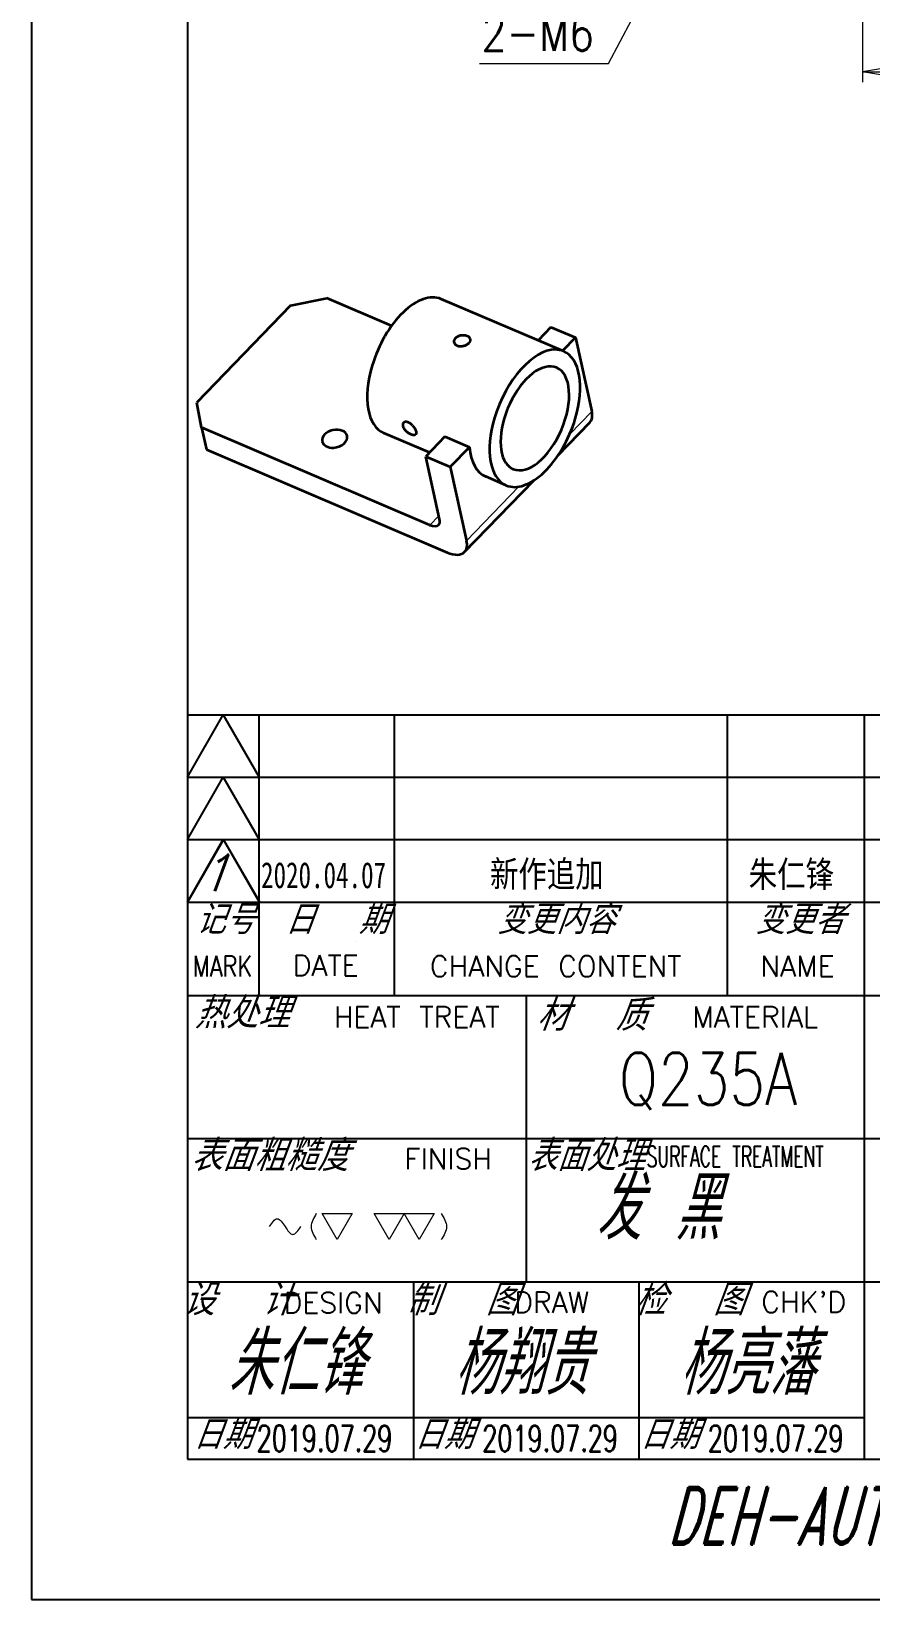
# Model space of a CAD drawing. Header units: millimetres. Extents: x 50851 to 121906, y -34238 to -12059.
# Drawn here: x 119269.3 to 119349.9, y -27371.8 to -27221.1 of the extents above; entities that cross this region are included whole.
import ezdxf
from ezdxf.enums import TextEntityAlignment as Align

# ---------------------------------------------------------------- set-up
doc = ezdxf.new("R2010")
doc.units = ezdxf.units.MM
doc.header["$PDMODE"] = 35
for name, color, linetype, lineweight in [('DIM', 3, 'Continuous', 20), ('DRAWING', 7, 'Continuous', 35), ('图框', 7, 'Continuous', 15), ('标注线', 3, 'Continuous', 25), ('细实线', 3, 'Continuous', 18)]:
    doc.layers.add(name, color=color, linetype=linetype, lineweight=lineweight)
doc.layers.add('图\\M+19E79\\M+195B6\\M+18E9A', color=7, linetype='Continuous')
doc.styles.add('DIM', font='romans.shx', dxfattribs={"width": 0.8, "bigfont": 'bigfont.shx'})
doc.styles.add('GB', font='gbeitc.shx', dxfattribs={"bigfont": 'gbcbig.shx'})
doc.styles.get("Standard").update_dxf_attribs({"font": 'txt.shx', "width": 0.8, "oblique": 20, "bigfont": 'bigfont.shx'})
doc.styles.add('国标', font='simfang.ttf', dxfattribs={"width": 0.8})
doc.styles.add('标题\\M+18E9A', font='romand.shx', dxfattribs={"oblique": 10, "bigfont": 'bigfont.shx'})
doc.styles.add('标题栏字体', font='romans.shx', dxfattribs={"oblique": 10, "bigfont": 'bigfont.shx'})
doc.dimstyles.new('DEH 1-1$0', dxfattribs={"dimtxt": 3.5, "dimasz": 2.5, "dimexe": 1, "dimexo": 0, "dimgap": 1.2, "dimtad": 3, "dimzin": 9, "dimdsep": 46, "dimtxsty": 'DIM', "dimblk": 'OPEN', "dimcen": 0, "dimclrd": 256, "dimclre": 256, "dimclrt": 2, "dimazin": 2, "dimtfac": 0.5, "dimtmove": 0, "dimatfit": 3, "dimldrblk": 'OPEN', "dimfxl": 0, "dimtolj": 2, "dimlwd": 13, "dimlwe": 13, "dimarcsym": 0})
doc.dimstyles.new('DEH 1-1$3', dxfattribs={"dimtxt": 3.5, "dimasz": 2.5, "dimexe": 1, "dimexo": 0, "dimgap": 1.2, "dimtad": 3, "dimtoh": 1, "dimdsep": 46, "dimtxsty": 'DIM', "dimblk": 'OPEN', "dimcen": 0, "dimclrd": 3, "dimclre": 3, "dimclrt": 2, "dimazin": 2, "dimtfac": 0.5, "dimtofl": 0, "dimtmove": 0, "dimatfit": 3, "dimldrblk": 'OPEN', "dimfxl": 0, "dimtolj": 2, "dimlwd": 13, "dimlwe": 13, "dimarcsym": 0})

# ---------------------------------------------------------------- blocks, each defined once
blk = doc.blocks.new('DEH A4')
at = {"layer": 'Defpoints', "linetype": 'Continuous'}
for p, q in [((0, 297), (0, 0)), ((0, 0), (210, 0))]:
    blk.add_line(p, q, dxfattribs=at)
at = {"layer": '图\\M+19E79\\M+195B6\\M+18E9A', "linetype": 'Continuous'}
for p, q in [((15, 283.5), (15, 13.5)), ((15, 13.5), (195, 13.5))]:
    blk.add_line(p, q, dxfattribs=at)
at = {"layer": '图\\M+19E79\\M+195B6\\M+18E9A', "color": 9, "linetype": 'Continuous'}
for p, q in [((15, 97), (15, 13.5)), ((80, 13.5), (80, 85)), ((31.18, 63.21), (31.18, 63.21)), ((31.18, 63.21), (31.18, 63.21)), ((31.18, 63.21), (31.18, 63.21))]:
    blk.add_line(p, q, dxfattribs=at)
at = {"layer": '图\\M+19E79\\M+195B6\\M+18E9A', "color": 9}
for p, q in [((15, 85), (195, 85)), ((15, 79), (18.43, 85)), ((18.43, 85), (21.86, 79)), ((21.86, 58), (21.86, 85)), ((34.86, 58), (34.86, 85)), ((66.86, 58), (66.86, 85)), ((15, 79), (195, 79)), ((15, 73), (18.43, 79)), ((18.43, 79), (21.86, 73)), ((15, 73), (195, 73)), ((15, 67), (18.43, 73)), ((18.43, 73), (21.86, 67)), ((15, 67), (195, 67)), ((15, 67), (195, 67)), ((195, 58), (15, 58)), ((47.5, 58), (47.5, 44.25)), ((104.5, 44.25), (15, 44.25)), ((47.5, 44.25), (47.5, 30.5)), ((104.5, 30.5), (15, 30.5)), ((36.68, 30.5), (36.68, 13.5)), ((58.34, 30.5), (58.34, 13.5)), ((15, 17.5), (80, 17.5))]:
    blk.add_line(p, q, dxfattribs=at)
at = {"layer": '图\\M+19E79\\M+195B6\\M+18E9A', "color": 7}
blk.add_line((195, 58), (15, 58), dxfattribs=at)
at = {"layer": '图\\M+19E79\\M+195B6\\M+18E9A', "color": 9, "style": 'GB'}
for s, height, width, p in [('记号', 2.8, 1.4, (15.72, 63.93)), ('日  期', 2.8, 1.4, (24.28, 63.93)), ('变更内容', 2.8, 1.4, (44.68, 63.93)), ('变更者', 2.8, 1.4, (69.48, 63.93)), ('热处理', 3, 1.4, (15.61, 54.87)), ('材  质', 3, 1.4, (48.44, 54.64)), ('表面粗糙度', 3, 1.4, (15.24, 41.16)), ('表面处理', 3, 1.3, (47.62, 41.16))]:
    blk.add_text(s, height=height, dxfattribs=dict(at, width=width)).set_placement(p)
at = {"layer": '图\\M+19E79\\M+195B6\\M+18E9A', "color": 9, "width": 0.8}
blk.add_text('MARK', height=2, dxfattribs=at).set_placement((18.35, 59.84), align=Align.CENTER)
at = {"layer": '图\\M+19E79\\M+195B6\\M+18E9A', "color": 9}
for s, p in [('DATE', (28.26, 59.92)), ('CHANGE CONTENT', (50.34, 59.84)), ('HEAT TREAT', (37, 54.96)), ('MATERIAL', (69.5, 54.96)), ('FINISH', (40.02, 41.34))]:
    blk.add_text(s, height=2, dxfattribs=at).set_placement(p, align=Align.CENTER)
blk.add_text('NAME', height=2, dxfattribs=at).set_placement((73.56, 60.84), align=Align.MIDDLE)
at = {"layer": '图\\M+19E79\\M+195B6\\M+18E9A', "color": 9, "width": 0.6}
blk.add_text('SURFACE TREATMENT', height=2, dxfattribs=at).set_placement((59.08, 41.56))
at = {"layer": '图\\M+19E79\\M+195B6\\M+18E9A', "color": 9, "style": 'GB', "width": 1.4}
for s, height, p in [('设  计', 3, (19.8, 27.31)), ('制  图', 3, (41.29, 27.31)), ('检  图', 3, (63.12, 27.31)), ('日期', 2.8, (18.29, 14.46)), ('日期', 2.8, (39.52, 14.46)), ('日期', 2.8, (61.18, 14.46))]:
    blk.add_text(s, height=height, dxfattribs=at).set_placement(p, align=Align.CENTER)
at = {"layer": '图\\M+19E79\\M+195B6\\M+18E9A', "color": 9}
for s, p in [(' DESIGN', (22.43, 27.51)), (' DRAW', (44.57, 27.56)), ("CHK'D", (70.09, 27.59))]:
    blk.add_text(s, height=2, dxfattribs=at).set_placement(p)
at = {"layer": '图\\M+19E79\\M+195B6\\M+18E9A', "color": 7, "style": '标题\\M+18E9A', "oblique": 15, "width": 0.6}
blk.add_text('DEH-AUTO', height=5.5, dxfattribs=at).set_placement((72.95, 8.05), align=Align.MIDDLE)
blk = doc.blocks.new('A$C0C2A5697')
at = {"layer": 'DIM'}
for p, q in [((-19.58, -7.17), (-16.69, -7.17)), ((-18.14, -9.67), (-19.58, -7.17)), ((-16.69, -7.17), (-18.14, -9.67)), ((-14.58, -7.17), (-11.69, -7.17)), ((-13.14, -9.67), (-14.58, -7.17)), ((-11.69, -7.17), (-13.14, -9.67)), ((-10.25, -9.67), (-11.69, -7.17)), ((-11.69, -7.17), (-8.81, -7.17)), ((-8.81, -7.17), (-10.25, -9.67))]:
    blk.add_line(p, q, dxfattribs=at)
for points in [[(-20.14, -7.17), (-20.64, -8.42), (-20.14, -9.67)], [(-8.14, -7.17), (-7.64, -8.42), (-8.14, -9.67)], [(-24.64, -8.42), (-23.89, -7.67), (-23.14, -8.42), (-22.39, -9.17), (-21.64, -8.42)]]:
    blk.add_spline(points, degree=3, dxfattribs=at)
blk = doc.blocks.new('FINISH-012')
blk.add_blockref('A$C0C2A5697', (0, 0))
blk = doc.blocks.new('_Open')
at = {"color": 0, "linetype": 'ByBlock', "lineweight": -2}
for p, q in [((-1, 0.167), (0, 0)), ((-1, -0.167), (0, 0)), ((0, 0), (-1, 0))]:
    blk.add_line(p, q, dxfattribs=at)
blk = doc.blocks.new('*D36')
at = {"layer": 'Defpoints', "color": 0, "transparency": 16777216}
for p in [(119349.12, -27210.35), (119379.12, -27210.35), (119349.12, -27225)]:
    blk.add_point(p, dxfattribs=at)
at = {"layer": 'DIM', "lineweight": 13, "transparency": 16777216}
for p, q in [((119349.12, -27210.35), (119349.12, -27226)), ((119379.12, -27210.35), (119379.12, -27226)), ((119376.62, -27225), (119351.62, -27225))]:
    blk.add_line(p, q, dxfattribs=at)
at = {"layer": 'DIM', "lineweight": 13, "transparency": 16777216, "xscale": 2.5, "yscale": 2.5, "zscale": 2.5, "rotation": 180}
blk.add_blockref('_Open', (119349.12, -27225), dxfattribs=at)
at = {"layer": 'DIM', "lineweight": 13, "transparency": 16777216, "xscale": 2.5, "yscale": 2.5, "zscale": 2.5}
blk.add_blockref('_Open', (119379.12, -27225), dxfattribs=at)
at = {"layer": 'DIM', "color": 2, "transparency": 16777216, "insert": (119364.12, -27222.05), "char_height": 3.5, "attachment_point": 5, "style": 'DIM'}
blk.add_mtext('\\A2;30', dxfattribs=at)
blk = doc.blocks.new('*D48')
at = {"layer": 'Defpoints', "color": 0, "transparency": 16777216}
for p in [(119335.52, -27203.69), (119332.73, -27209)]:
    blk.add_point(p, dxfattribs=at)
at = {"layer": 'DIM', "color": 3, "lineweight": 13, "transparency": 16777216}
for p, q in [((119324.73, -27224.2), (119331.56, -27211.22)), ((119312.33, -27224.2), (119324.73, -27224.2))]:
    blk.add_line(p, q, dxfattribs=at)
at = {"layer": 'DIM', "color": 3, "lineweight": 13, "transparency": 16777216, "xscale": 2.5, "yscale": 2.5, "zscale": 2.5, "rotation": 62.24867377121567}
blk.add_blockref('_Open', (119332.73, -27209), dxfattribs=at)
at = {"layer": 'DIM', "color": 2, "transparency": 16777216, "insert": (119317.93, -27221.25), "char_height": 3.5, "attachment_point": 5, "style": 'DIM'}
blk.add_mtext('\\A2;2-M6', dxfattribs=at)

msp = doc.modelspace()

# ---------------------------------------------------------------- linework, layer by layer
at = {"layer": 'DRAWING'}
for p, q in [((119294.195, -27247.467), (119285.175, -27256.783)), ((119320.397, -27251.852), (119308.646, -27246.834)), ((119307.566, -27268.538), (119285.63, -27259.172)), ((119286.102, -27261.298), (119309.212, -27271.166))]:
    msp.add_line(p, q, dxfattribs=at)
at = {"layer": 'DRAWING', "ltscale": 0.176755}
msp.add_line((119294.195, -27247.467), (119297.656, -27246.75), dxfattribs=at)
at = {"layer": 'DRAWING', "ltscale": 0.338523}
msp.add_line((119303.883, -27249.409), (119297.656, -27246.75), dxfattribs=at)
at = {"layer": 'DRAWING', "ltscale": 0.08905}
msp.add_line((119319.195, -27249.53), (119317.956, -27250.81), dxfattribs=at)
at = {"layer": 'DRAWING', "ltscale": 0.127775}
for p, q in [((119319.195, -27249.53), (119321.545, -27250.534)), ((119307.169, -27261.952), (119309.519, -27262.955))]:
    msp.add_line(p, q, dxfattribs=at)
at = {"layer": 'DRAWING', "ltscale": 0.089048}
msp.add_line((119321.545, -27250.534), (119320.307, -27251.813), dxfattribs=at)
at = {"layer": 'DRAWING', "ltscale": 0.363001}
for p, q in [((119321.545, -27250.534), (119323.117, -27257.622)), ((119309.519, -27262.955), (119311.091, -27270.043))]:
    msp.add_line(p, q, dxfattribs=at)
at = {"layer": 'DRAWING', "ltscale": 0.121597}
msp.add_line((119285.63, -27259.172), (119285.175, -27256.783), dxfattribs=at)
at = {"layer": 'DRAWING', "ltscale": 0.1089}
msp.add_line((119285.63, -27259.172), (119286.102, -27261.298), dxfattribs=at)
at = {"layer": 'DRAWING', "ltscale": 0.238162}
msp.add_line((119307.529, -27261.58), (119303.148, -27259.71), dxfattribs=at)
at = {"layer": 'DRAWING', "ltscale": 0.219895}
msp.add_line((119319.863, -27261.865), (119322.922, -27258.705), dxfattribs=at)
at = {"layer": 'DRAWING', "ltscale": 0.132771}
msp.add_line((119309.016, -27260.044), (119307.169, -27261.952), dxfattribs=at)
at = {"layer": 'DRAWING', "ltscale": 0.127778}
msp.add_line((119309.016, -27260.044), (119311.366, -27261.048), dxfattribs=at)
at = {"layer": 'DRAWING', "ltscale": 0.132774}
msp.add_line((119311.366, -27261.048), (119309.519, -27262.955), dxfattribs=at)
at = {"layer": 'DRAWING', "ltscale": 0.308552}
msp.add_line((119308.505, -27267.977), (119307.169, -27261.952), dxfattribs=at)
at = {"layer": 'DRAWING', "ltscale": 0.478207}
msp.add_line((119310.896, -27271.127), (119317.549, -27264.255), dxfattribs=at)
at = {"layer": 'DRAWING', "ltscale": 0.106478}
msp.add_line((119314.899, -27264.727), (119312.941, -27263.891), dxfattribs=at)
at = {"layer": 'DRAWING'}
for points in [[(119309.911, -27251.005), (119309.904, -27250.968), (119309.901, -27250.93), (119309.902, -27250.892), (119309.905, -27250.853), (119309.913, -27250.815), (119309.923, -27250.777), (119309.937, -27250.739), (119309.952, -27250.707), (119309.968, -27250.675), (119309.988, -27250.644), (119310.009, -27250.614), (119310.025, -27250.595), (119310.041, -27250.576), (119310.077, -27250.539), (119310.114, -27250.506), (119310.153, -27250.475), (119310.196, -27250.446), (119310.24, -27250.42), (119310.286, -27250.396), (119310.335, -27250.374), (119310.364, -27250.362), (119310.394, -27250.351), (119310.425, -27250.341), (119310.456, -27250.332), (119310.52, -27250.316), (119310.584, -27250.304), (119310.648, -27250.296), (119310.714, -27250.291), (119310.779, -27250.29), (119310.843, -27250.293), (119310.907, -27250.299), (119310.969, -27250.309), (119311, -27250.316), (119311.03, -27250.323), (119311.059, -27250.331), (119311.087, -27250.34), (119311.129, -27250.355), (119311.169, -27250.372), (119311.207, -27250.391), (119311.243, -27250.412), (119311.277, -27250.434), (119311.308, -27250.459), (119311.337, -27250.485), (119311.362, -27250.512)], [(119311.441, -27250.666), (119311.447, -27250.701), (119311.449, -27250.737), (119311.447, -27250.773), (119311.441, -27250.81), (119311.432, -27250.847), (119311.419, -27250.883), (119311.407, -27250.912), (119311.392, -27250.941), (119311.375, -27250.97), (119311.361, -27250.99), (119311.347, -27251.011), (119311.33, -27251.032), (119311.313, -27251.053), (119311.275, -27251.093), (119311.233, -27251.132), (119311.188, -27251.168), (119311.14, -27251.203), (119311.09, -27251.235), (119311.037, -27251.265), (119310.981, -27251.292), (119310.924, -27251.317), (119310.866, -27251.338), (119310.806, -27251.357), (119310.746, -27251.372), (119310.685, -27251.383), (119310.624, -27251.391), (119310.563, -27251.396), (119310.506, -27251.397), (119310.45, -27251.394), (119310.394, -27251.388), (119310.34, -27251.378), (119310.287, -27251.365), (119310.262, -27251.357), (119310.237, -27251.349), (119310.204, -27251.336), (119310.173, -27251.321), (119310.143, -27251.305), (119310.111, -27251.285), (119310.081, -27251.263), (119310.052, -27251.24), (119310.026, -27251.215), (119310.009, -27251.197), (119309.994, -27251.178)], [(119305.033, -27258.718), (119305.014, -27258.739), (119304.999, -27258.763), (119304.985, -27258.788), (119304.974, -27258.815), (119304.966, -27258.844), (119304.962, -27258.869), (119304.959, -27258.895), (119304.958, -27258.922), (119304.959, -27258.943), (119304.961, -27258.964), (119304.967, -27259.006), (119304.972, -27259.03), (119304.978, -27259.053), (119304.994, -27259.101), (119305.013, -27259.149), (119305.036, -27259.196), (119305.063, -27259.244), (119305.088, -27259.284), (119305.115, -27259.323), (119305.144, -27259.361), (119305.167, -27259.39), (119305.191, -27259.418), (119305.241, -27259.473), (119305.287, -27259.519), (119305.336, -27259.563)], [(119305.91, -27258.985), (119305.861, -27258.935), (119305.81, -27258.887), (119305.758, -27258.843), (119305.703, -27258.802), (119305.648, -27258.764), (119305.62, -27258.747), (119305.591, -27258.73), (119305.548, -27258.708), (119305.505, -27258.688), (119305.462, -27258.671), (119305.419, -27258.657), (119305.372, -27258.645), (119305.325, -27258.637), (119305.302, -27258.635), (119305.28, -27258.633), (119305.258, -27258.633), (119305.236, -27258.633), (119305.202, -27258.637), (119305.17, -27258.643), (119305.139, -27258.651), (119305.111, -27258.663), (119305.084, -27258.677), (119305.066, -27258.689), (119305.049, -27258.703), (119305.033, -27258.718)], [(119306.198, -27259.845), (119306.184, -27259.857), (119306.17, -27259.868), (119306.154, -27259.878), (119306.141, -27259.884), (119306.128, -27259.889), (119306.1, -27259.897), (119306.069, -27259.902), (119306.041, -27259.904), (119306.012, -27259.903), (119305.982, -27259.901), (119305.959, -27259.898), (119305.935, -27259.894), (119305.898, -27259.885), (119305.859, -27259.874), (119305.819, -27259.86), (119305.789, -27259.849), (119305.758, -27259.836), (119305.697, -27259.808), (119305.634, -27259.775), (119305.573, -27259.739), (119305.511, -27259.699), (119305.451, -27259.657), (119305.392, -27259.611), (119305.336, -27259.563)], [(119305.91, -27258.985), (119305.959, -27259.04), (119306.005, -27259.098), (119306.049, -27259.157), (119306.089, -27259.218), (119306.126, -27259.28), (119306.159, -27259.342), (119306.187, -27259.404), (119306.2, -27259.434), (119306.211, -27259.465), (119306.224, -27259.505), (119306.235, -27259.544), (119306.244, -27259.582), (119306.248, -27259.606), (119306.251, -27259.629), (119306.253, -27259.659), (119306.254, -27259.688), (119306.252, -27259.715), (119306.247, -27259.746), (119306.239, -27259.775), (119306.229, -27259.801), (119306.222, -27259.813), (119306.215, -27259.825), (119306.206, -27259.835), (119306.198, -27259.845)]]:
    msp.add_lwpolyline(points, dxfattribs=at)
for centre, radius, start, end in [((119311.095, -27250.746), 0.355, 13.06165, 41.22894), ((119310.329, -27250.911), 0.428, 192.70663, 218.56264), ((119319.612, -27253.715), 2.022, 67.16699, 89.7252)]:
    msp.add_arc(centre, radius, start, end, dxfattribs=at)
for centre, major_axis, ratio, start_param, end_param in [((119305.897, -27253.272), (2.749, 6.438), 0.5238119, 6.2831832, 8.0669299), ((119317.648, -27258.29), (2.749, 6.438), 0.5238119, 0.2129483, 1.7837446), ((119317.648, -27258.29), (-2.749, -6.438), 0.5238119, 1.7837446, 3.1415905), ((119305.897, -27253.272), (-2.749, -6.438), 0.5238119, 4.9253373, 6.2831832), ((119317.648, -27258.29), (-2.081, -4.874), 0.5238119, 3.141502, 6.1536155), ((119317.648, -27258.29), (-2.081, -4.874), 0.5238119, 6.2830947, 9.4246873), ((119317.648, -27258.29), (2.749, 6.438), 0.5238119, 1.7837446, 3.1415905), ((119320.767, -27256.618), (2.155, -2.087), 0.5026925, 6.2830845, 6.9341291), ((119298.429, -27260.248), (1.2, 0.266), 0.6876933, 0.0001215, 3.1417141), ((119317.648, -27258.29), (2.749, 6.438), 0.5238119, 3.1415905, 4.9253373), ((119298.429, -27260.248), (1.2, 0.266), 0.6876933, 3.1417141, 4.4762605), ((119298.429, -27260.248), (1.2, 0.266), 0.6876933, 4.4762605, 6.2833068), ((119315.69, -27257.453), (2.749, 6.438), 0.5238119, 2.3670256, 3.1416208), ((119317.648, -27258.29), (-2.081, -4.874), 0.5238119, 6.1536155, 6.2830947), ((119307.33, -27267.475), (1.078, -1.043), 0.5026925, 5.3633317, 6.2830845), ((119307.33, -27267.475), (1.078, -1.043), 0.5026925, 6.2830845, 6.9341291), ((119308.741, -27269.04), (2.155, -2.087), 0.5026925, 6.2830845, 6.9341291), ((119308.741, -27269.04), (2.155, -2.087), 0.5026925, 5.3633317, 6.2830845)]:
    msp.add_ellipse(centre, major_axis=major_axis, ratio=ratio, start_param=start_param, end_param=end_param, dxfattribs=at)
at = {"layer": '标注线'}
msp.add_lwpolyline([(119287.765, -27298.76), (119284.301, -27304.76), (119291.229, -27304.76)], close=True, dxfattribs=at)
at = {"layer": '细实线', "ltscale": 0.153992}
msp.add_line((119323.117, -27257.622), (119320.975, -27259.834), dxfattribs=at)
at = {"layer": '细实线', "ltscale": 0.361393}
msp.add_line((119316.119, -27264.85), (119311.091, -27270.043), dxfattribs=at)
at = {"layer": '细实线', "ltscale": 0.062221}
msp.add_line((119308.431, -27267.644), (119307.566, -27268.538), dxfattribs=at)

# ---------------------------------------------------------------- block references
at = {"layer": 'DIM'}
msp.add_blockref('FINISH-012', (119316.801, -27327.51), dxfattribs=at)
at = {"layer": '图框'}
msp.add_blockref('DEH A4', (119269.301, -27371.76), dxfattribs=at)

# ---------------------------------------------------------------- texts
at = {"layer": '图\\M+19E79\\M+195B6\\M+18E9A', "color": 3}
for s, style, width, p in [('新作追加', '国标', 0.8, (119313.339, -27303.306)), ('2020.04.07', '国标', 0.705904, (119291.356, -27303.416)), ('朱仁锋', '国标', 0.8, (119338.184, -27303.317)), ('2019.07.29', '标题栏字体', 0.675202, (119290.941, -27357.524)), ('2019.07.29', '标题栏字体', 0.675202, (119312.601, -27357.524)), ('2019.07.29', '标题栏字体', 0.675202, (119334.261, -27357.524))]:
    msp.add_text(s, height=2.5, dxfattribs=dict(at, style=style, width=width)).set_placement(p)
at = {"layer": '图\\M+19E79\\M+195B6\\M+18E9A', "color": 3, "style": '标题栏字体', "width": 0.8}
msp.add_text('Q235A', height=5, dxfattribs=at).set_placement((119334.269, -27321.976), align=Align.MIDDLE)
at = {"layer": '图\\M+19E79\\M+195B6\\M+18E9A', "color": 3, "lineweight": -3, "style": 'GB'}
msp.add_text('发 黑', height=6, dxfattribs=at).set_placement((119329.408, -27337.156), align=Align.CENTER)
for s, p in [('朱仁锋', (119288.128, -27352.065)), ('杨翔贵', (119309.808, -27352.065)), ('杨亮藩', (119331.468, -27352.065))]:
    msp.add_text(s, height=6, dxfattribs=at).set_placement(p)
at = {"layer": '标注线', "color": 2, "style": 'DIM', "oblique": 20}
msp.add_text('1', height=3.5, dxfattribs=at).set_placement((119286.765, -27304.76), align=Align.BOTTOM_CENTER)

# ---------------------------------------------------------------- dimensions: what is measured, and where the dimension line sits
at = {"layer": 'DIM'}
dim = msp.add_diameter_dim_2p(p1=(119335.52, -27203.694), p2=(119332.726, -27209.004), dimstyle='DEH 1-1$3', override={"dimpost": '2-M<>'}, dxfattribs=at)
dim.commit()
dim.dimension.update_dxf_attribs({"geometry": '*D48', "text_midpoint": (119317.933, -27224.195), "dimtype": 163})
dim = msp.add_linear_dim(base=(119349.123, -27224.999), p1=(119379.123, -27210.348), p2=(119349.123, -27210.349), dimstyle='DEH 1-1$0', dxfattribs=at)
dim.commit()
dim.dimension.update_dxf_attribs({"geometry": '*D36', "text_midpoint": (119364.123, -27222.049)})

doc.saveas('drawing.dxf')
